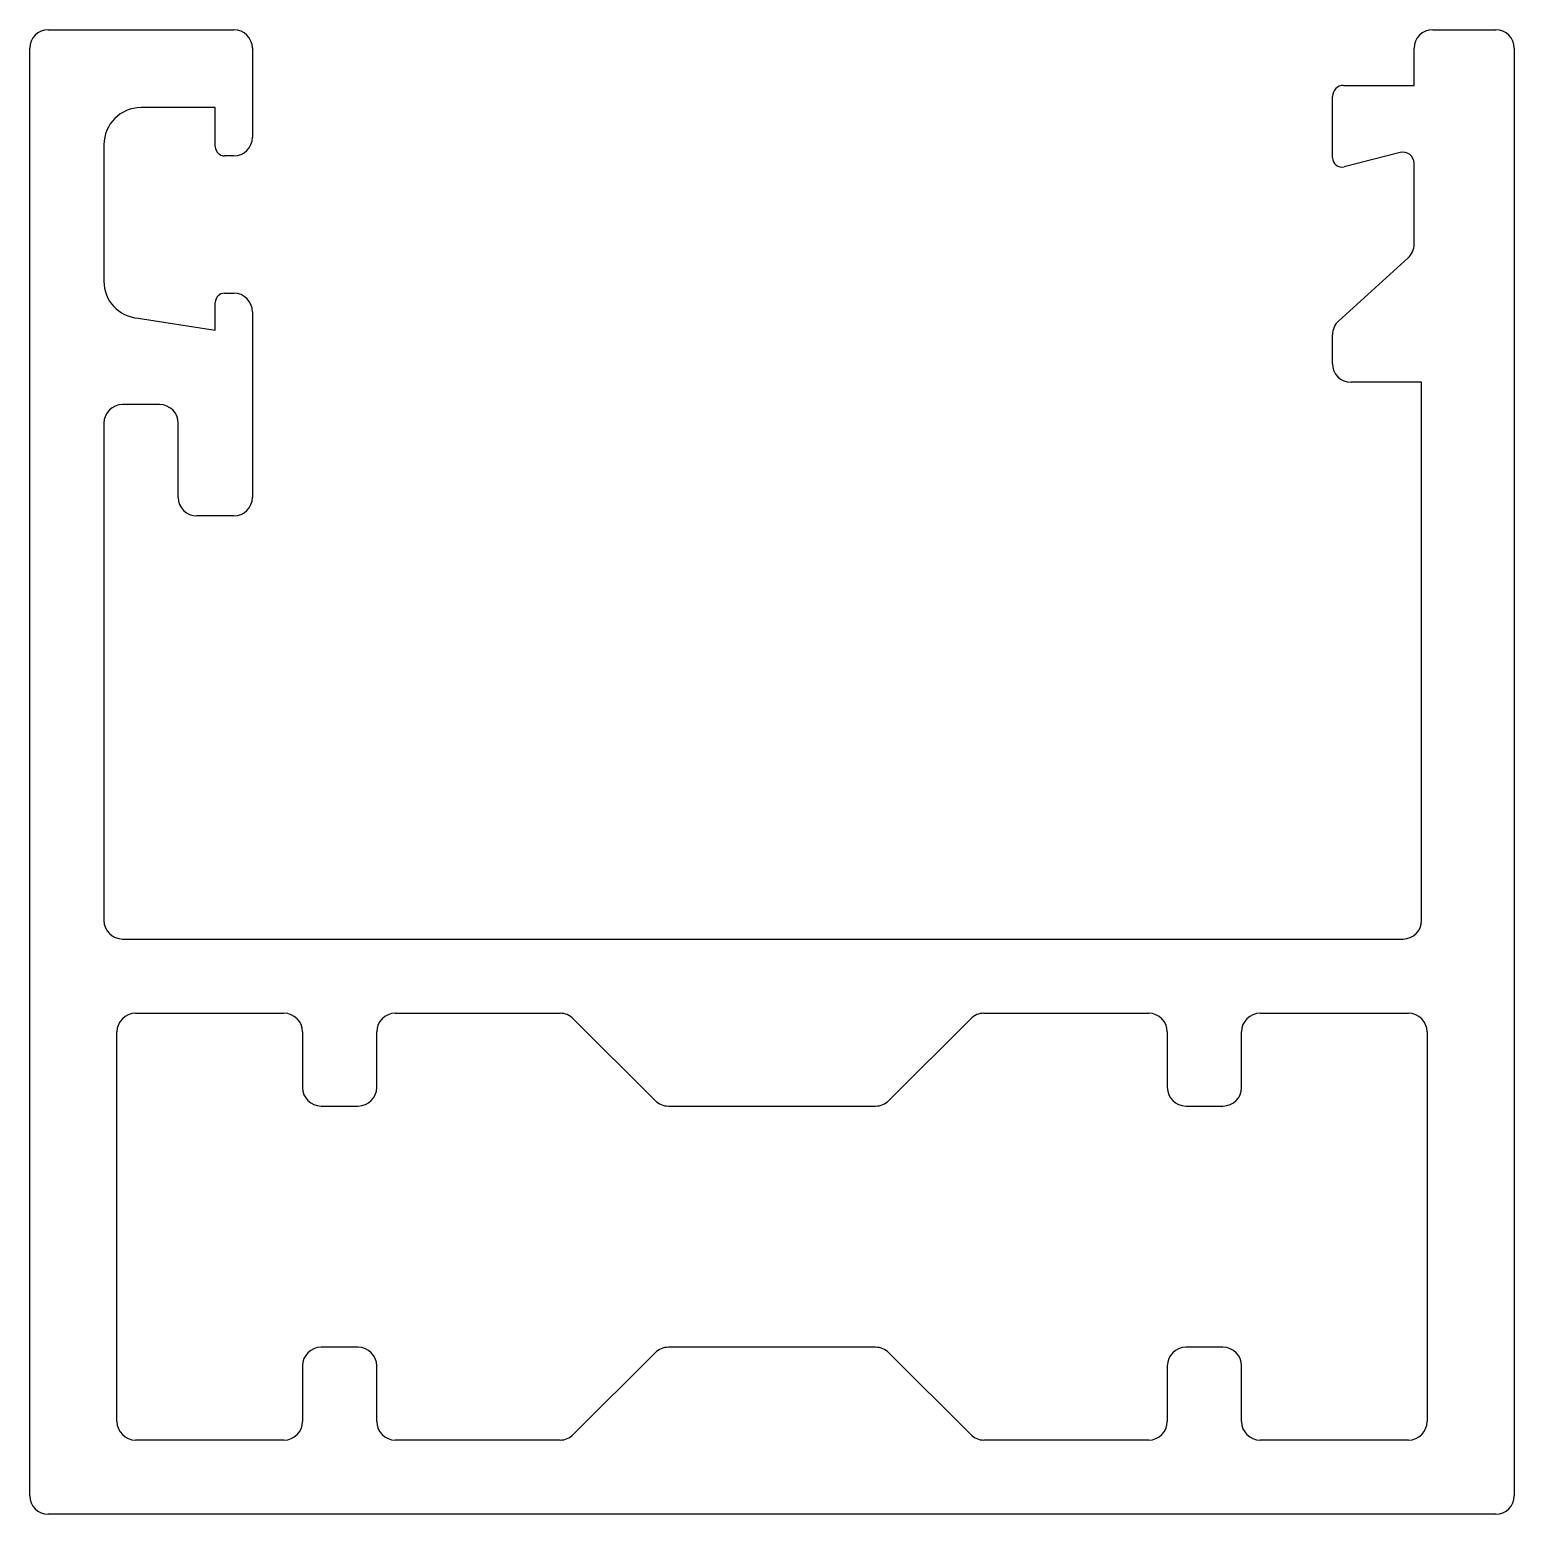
# Model space of a CAD drawing. Extents: x 1692.2 to 1732.2, y 2086.2 to 2126.2.
import ezdxf

# ---------------------------------------------------------------- set-up
doc = ezdxf.new("R2010")
doc.units = 0
doc.layers.get('0').update_dxf_attribs({"linetype": 'CONTINUOUS'})

msp = doc.modelspace()

# ---------------------------------------------------------------- linework, layer by layer
for p, q in [((1692.688, 2126.156), (1697.688, 2126.156)), ((1729.988, 2126.156), (1731.688, 2126.156)), ((1692.188, 2086.656), (1692.188, 2125.656)), ((1698.188, 2125.656), (1698.188, 2123.256)), ((1729.488, 2124.656), (1729.488, 2125.656)), ((1732.188, 2125.656), (1732.188, 2086.656)), ((1727.588, 2124.656), (1729.488, 2124.656)), ((1697.188, 2124.056), (1695.188, 2124.056)), ((1697.188, 2123.006), (1697.188, 2124.056)), ((1727.288, 2122.706), (1727.288, 2124.356)), ((1694.188, 2123.056), (1694.188, 2119.379)), ((1729.114, 2122.847), (1727.599, 2122.463)), ((1697.688, 2122.756), (1697.438, 2122.756)), ((1729.488, 2120.377), (1729.488, 2122.556)), ((1727.451, 2118.305), (1729.324, 2120.007)), ((1697.188, 2118.056), (1697.188, 2118.806)), ((1697.438, 2119.056), (1697.688, 2119.056)), ((1698.188, 2118.556), (1698.188, 2113.556)), ((1695.108, 2118.382), (1697.188, 2118.056)), ((1727.288, 2117.156), (1727.288, 2117.935)), ((1729.688, 2116.656), (1727.788, 2116.656)), ((1729.688, 2102.156), (1729.688, 2116.656)), ((1695.688, 2116.056), (1694.688, 2116.056)), ((1694.188, 2115.556), (1694.188, 2102.156)), ((1696.188, 2113.556), (1696.188, 2115.556)), ((1697.688, 2113.056), (1696.688, 2113.056)), ((1694.688, 2101.656), (1729.188, 2101.656)), ((1695.038, 2099.656), (1699.038, 2099.656)), ((1702.038, 2099.656), (1706.48, 2099.656)), ((1717.895, 2099.656), (1722.338, 2099.656)), ((1725.338, 2099.656), (1729.338, 2099.656)), ((1706.834, 2099.509), (1709.041, 2097.302)), ((1715.334, 2097.302), (1717.541, 2099.509)), ((1694.538, 2088.656), (1694.538, 2099.156)), ((1699.538, 2099.156), (1699.538, 2097.656)), ((1701.538, 2097.656), (1701.538, 2099.156)), ((1722.838, 2099.156), (1722.838, 2097.656)), ((1724.838, 2097.656), (1724.838, 2099.156)), ((1729.838, 2099.156), (1729.838, 2088.656)), ((1700.038, 2097.156), (1701.038, 2097.156)), ((1709.395, 2097.156), (1714.98, 2097.156)), ((1723.338, 2097.156), (1724.338, 2097.156)), ((1701.038, 2090.656), (1700.038, 2090.656)), ((1709.041, 2090.509), (1706.834, 2088.302)), ((1714.98, 2090.656), (1709.395, 2090.656)), ((1717.541, 2088.302), (1715.334, 2090.509)), ((1724.338, 2090.656), (1723.338, 2090.656)), ((1699.538, 2090.156), (1699.538, 2088.656)), ((1701.538, 2088.656), (1701.538, 2090.156)), ((1722.838, 2090.156), (1722.838, 2088.656)), ((1724.838, 2088.656), (1724.838, 2090.156)), ((1699.038, 2088.156), (1695.038, 2088.156)), ((1706.48, 2088.156), (1702.038, 2088.156)), ((1722.338, 2088.156), (1717.895, 2088.156)), ((1729.338, 2088.156), (1725.338, 2088.156)), ((1731.688, 2086.156), (1692.688, 2086.156))]:
    msp.add_line(p, q)
for centre, radius, start, end in [((1692.688, 2125.656), 0.5, 90, 180), ((1697.688, 2125.656), 0.5, 0, 90), ((1729.988, 2125.656), 0.5, 90, 180), ((1731.688, 2125.656), 0.5, 0, 90), ((1727.588, 2124.356), 0.3, 90, 180), ((1695.188, 2123.056), 1, 90, 180), ((1697.688, 2123.256), 0.5, 270, 0), ((1697.438, 2123.006), 0.25, 180, 270), ((1729.188, 2122.556), 0.3, 0, 104.1936), ((1727.538, 2122.706), 0.25, 180, 284.1936), ((1728.988, 2120.377), 0.5, 312.2737, 0), ((1695.188, 2119.379), 1, 180, 265.4261), ((1697.438, 2118.806), 0.25, 90, 180), ((1697.688, 2118.556), 0.5, 0, 90), ((1727.788, 2117.935), 0.5, 132.2737, 180), ((1727.788, 2117.156), 0.5, 180, 270), ((1694.688, 2115.556), 0.5, 90, 180), ((1695.688, 2115.556), 0.5, 0, 90), ((1696.688, 2113.556), 0.5, 180, 270), ((1697.688, 2113.556), 0.5, 270, 0), ((1694.688, 2102.156), 0.5, 180, 270), ((1729.188, 2102.156), 0.5, 270, 0), ((1695.038, 2099.156), 0.5, 90, 180), ((1699.038, 2099.156), 0.5, 0, 90), ((1702.038, 2099.156), 0.5, 90, 180), ((1706.48, 2099.156), 0.5, 45, 90), ((1717.895, 2099.156), 0.5, 90, 135), ((1722.338, 2099.156), 0.5, 0, 90), ((1725.338, 2099.156), 0.5, 90, 180), ((1729.338, 2099.156), 0.5, 0, 90), ((1700.038, 2097.656), 0.5, 180, 270), ((1701.038, 2097.656), 0.5, 270, 0), ((1723.338, 2097.656), 0.5, 180, 270), ((1724.338, 2097.656), 0.5, 270, 0), ((1709.395, 2097.656), 0.5, 225, 270), ((1714.98, 2097.656), 0.5, 270, 315), ((1700.038, 2090.156), 0.5, 90, 180), ((1701.038, 2090.156), 0.5, 0, 90), ((1709.395, 2090.156), 0.5, 90, 135), ((1714.98, 2090.156), 0.5, 45, 90), ((1723.338, 2090.156), 0.5, 90, 180), ((1724.338, 2090.156), 0.5, 0, 90), ((1695.038, 2088.656), 0.5, 180, 270), ((1699.038, 2088.656), 0.5, 270, 0), ((1702.038, 2088.656), 0.5, 180, 270), ((1722.338, 2088.656), 0.5, 270, 0), ((1725.338, 2088.656), 0.5, 180, 270), ((1729.338, 2088.656), 0.5, 270, 360), ((1706.48, 2088.656), 0.5, 270, 315), ((1717.895, 2088.656), 0.5, 225, 270), ((1692.688, 2086.656), 0.5, 180, 270), ((1731.688, 2086.656), 0.5, 270, 0)]:
    msp.add_arc(centre, radius, start, end)

doc.saveas('drawing.dxf')
